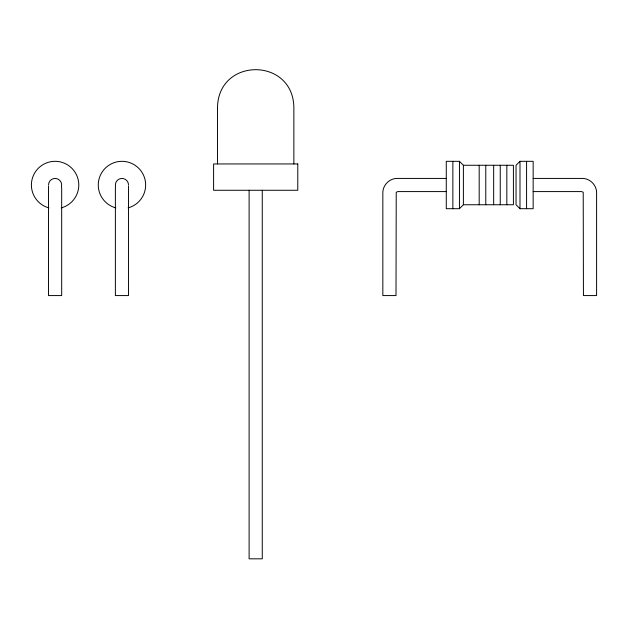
<?xml version="1.0" encoding="UTF-8"?>
<svg xmlns="http://www.w3.org/2000/svg" width="628" height="628" viewBox="0 0 628 628"><rect width="100%" height="100%" fill="white"/><g stroke="black" fill="none" stroke-linecap="round" stroke-linejoin="round"><path stroke-width="0.94" d="M459.445 208.7L463.393 204.752L513.414 204.752L513.414 165.266L463.393 165.266L459.445 161.317L446.28 161.317L446.28 208.7L459.445 208.7L459.445 161.317M519.992 161.317L516.043 165.266L516.043 204.752L519.992 208.7L533.156 208.7L533.156 161.317L519.992 161.317L519.992 208.7M446.28 178.423L396.888 178.423C389.446 178.509 382.923 185.032 382.837 192.474L382.837 295.576L396.001 295.576L396.229 192.278L397.752 191.587L446.28 191.587M533.156 178.423L582.556 178.423C589.99 178.509 596.514 185.032 596.6 192.474L596.6 295.576L583.436 295.576L583.216 192.278L581.693 191.587L533.156 191.587M526.578 161.317L526.578 208.7M506.835 165.266L506.835 204.752M500.249 165.266L500.249 204.752M493.671 165.266L493.671 204.752M485.774 165.266L485.774 204.752M479.188 165.266L479.188 204.752M463.393 165.266L463.393 204.752M452.866 161.317L452.866 208.7M293.865 163.947L293.865 107.349C292.954 57.14 218.426 57.14 217.516 107.349L217.516 163.947M262.269 190.268L262.269 558.826L249.112 558.826L249.112 190.268M128.536 186.069L128.536 295.576L115.379 295.576L115.379 187.317M61.677 187.317L61.677 295.576L48.513 295.576L48.513 186.069M115.827 207.892A23.691 23.691 0 0 1 102.552 171.42A23.691 23.691 0 0 1 141.363 171.42A23.691 23.691 0 0 1 128.088 207.892M115.599 186.712A6.578 6.578 0 0 1 121.102 178.485A6.578 6.578 0 0 1 128.536 185.009M48.96 207.892A23.691 23.691 0 0 1 35.686 171.42A23.691 23.691 0 0 1 74.504 171.42A23.691 23.691 0 0 1 61.222 207.892M48.513 185.009A6.578 6.578 0 0 1 55.955 178.485A6.578 6.578 0 0 1 61.45 186.712M297.782 163.947L213.599 163.947L213.599 190.268L297.782 190.268L297.782 163.947"/></g></svg>
